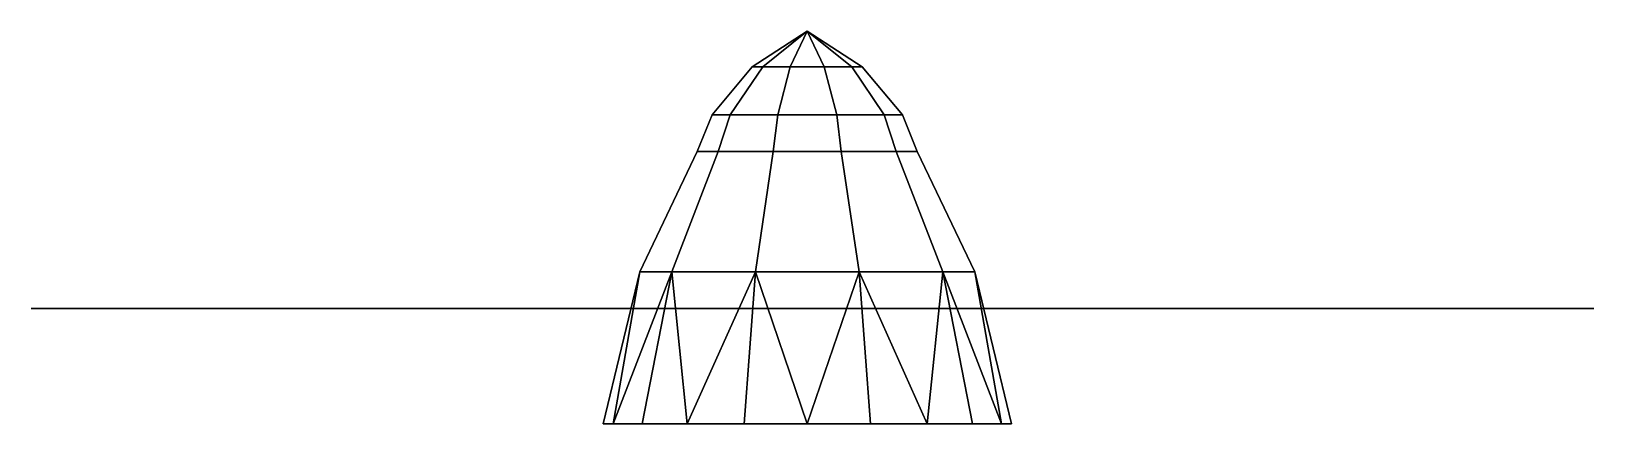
# Model space of a CAD drawing. Extents: x -1.48 to 1.5, y 4.92 to 5.67.
import ezdxf

# ---------------------------------------------------------------- set-up
doc = ezdxf.new("R2010")
doc.units = 0
doc.layers.add('PROPELLER', color=1, linetype='CONTINUOUS')

msp = doc.modelspace()

# ---------------------------------------------------------------- linework, layer by layer
at = {"layer": 'PROPELLER'}
for points in [[(0, 5.67), (-0.0849, 5.6019, -0.0617), (-0.105, 5.6019), (0, 5.67)], [(0, 5.67), (-0.105, 5.6019), (-0.0849, 5.6019, 0.0617), (0, 5.67)], [(0, 5.67), (-0.0324, 5.6019, -0.0999), (-0.0849, 5.6019, -0.0617), (0, 5.67)], [(0, 5.67), (-0.0849, 5.6019, 0.0617), (-0.0324, 5.6019, 0.0999), (0, 5.67)], [(0, 5.67), (0.0324, 5.6019, -0.0999), (-0.0324, 5.6019, -0.0999), (0, 5.67)], [(0, 5.67), (-0.0324, 5.6019, 0.0999), (0.0324, 5.6019, 0.0999), (0, 5.67)], [(0, 5.67), (0.105, 5.6019), (0.0849, 5.6019, -0.0617), (0, 5.67)], [(0, 5.67), (0.0849, 5.6019, -0.0617), (0.0324, 5.6019, -0.0999), (0, 5.67)], [(0, 5.67), (0.0324, 5.6019, 0.0999), (0.0849, 5.6019, 0.0617), (0, 5.67)], [(0, 5.67), (0.0849, 5.6019, 0.0617), (0.105, 5.6019), (0, 5.67)], [(-0.0849, 5.6019, -0.0617), (-0.1471, 5.51, -0.1069), (-0.1819, 5.51), (-0.105, 5.6019)], [(-0.105, 5.6019), (-0.1819, 5.51), (-0.1471, 5.51, 0.1069), (-0.0849, 5.6019, 0.0617)], [(-0.0324, 5.6019, -0.0999), (-0.0562, 5.51, -0.173), (-0.1471, 5.51, -0.1069), (-0.0849, 5.6019, -0.0617)], [(-0.0849, 5.6019, 0.0617), (-0.1471, 5.51, 0.1069), (-0.0562, 5.51, 0.173), (-0.0324, 5.6019, 0.0999)], [(0.0324, 5.6019, -0.0999), (0.0562, 5.51, -0.173), (-0.0562, 5.51, -0.173), (-0.0324, 5.6019, -0.0999)], [(-0.0324, 5.6019, 0.0999), (-0.0562, 5.51, 0.173), (0.0562, 5.51, 0.173), (0.0324, 5.6019, 0.0999)], [(0.0849, 5.6019, -0.0617), (0.1471, 5.51, -0.1069), (0.0562, 5.51, -0.173), (0.0324, 5.6019, -0.0999)], [(0.0324, 5.6019, 0.0999), (0.0562, 5.51, 0.173), (0.1471, 5.51, 0.1069), (0.0849, 5.6019, 0.0617)], [(0.105, 5.6019), (0.1819, 5.51), (0.1471, 5.51, -0.1069), (0.0849, 5.6019, -0.0617)], [(0.0849, 5.6019, 0.0617), (0.1471, 5.51, 0.1069), (0.1819, 5.51), (0.105, 5.6019)], [(-0.1471, 5.51, -0.1069), (-0.1699, 5.44, -0.1234), (-0.21, 5.44), (-0.1819, 5.51)], [(-0.1819, 5.51), (-0.21, 5.44), (-0.1699, 5.44, 0.1234), (-0.1471, 5.51, 0.1069)], [(-0.0562, 5.51, -0.173), (-0.0649, 5.44, -0.1997), (-0.1699, 5.44, -0.1234), (-0.1471, 5.51, -0.1069)], [(-0.1471, 5.51, 0.1069), (-0.1699, 5.44, 0.1234), (-0.0649, 5.44, 0.1997), (-0.0562, 5.51, 0.173)], [(0.0562, 5.51, -0.173), (0.0649, 5.44, -0.1997), (-0.0649, 5.44, -0.1997), (-0.0562, 5.51, -0.173)], [(-0.0562, 5.51, 0.173), (-0.0649, 5.44, 0.1997), (0.0649, 5.44, 0.1997), (0.0562, 5.51, 0.173)], [(0.1471, 5.51, -0.1069), (0.1699, 5.44, -0.1234), (0.0649, 5.44, -0.1997), (0.0562, 5.51, -0.173)], [(0.0562, 5.51, 0.173), (0.0649, 5.44, 0.1997), (0.1699, 5.44, 0.1234), (0.1471, 5.51, 0.1069)], [(0.1819, 5.51), (0.21, 5.44), (0.1699, 5.44, -0.1234), (0.1471, 5.51, -0.1069)], [(0.1471, 5.51, 0.1069), (0.1699, 5.44, 0.1234), (0.21, 5.44), (0.1819, 5.51)], [(-0.32, 5.21), (-0.2589, 5.21, 0.1881), (-0.1699, 5.44, 0.1234), (-0.21, 5.44)], [(-0.2589, 5.21, -0.1881), (-0.32, 5.21), (-0.21, 5.44), (-0.1699, 5.44, -0.1234)], [(-0.2589, 5.21, 0.1881), (-0.0989, 5.21, 0.3043), (-0.0649, 5.44, 0.1997), (-0.1699, 5.44, 0.1234)], [(-0.0989, 5.21, -0.3043), (-0.2589, 5.21, -0.1881), (-0.1699, 5.44, -0.1234), (-0.0649, 5.44, -0.1997)], [(-0.0989, 5.21, 0.3043), (0.0989, 5.21, 0.3043), (0.0649, 5.44, 0.1997), (-0.0649, 5.44, 0.1997)], [(0.0989, 5.21, -0.3043), (-0.0989, 5.21, -0.3043), (-0.0649, 5.44, -0.1997), (0.0649, 5.44, -0.1997)], [(0.0989, 5.21, 0.3043), (0.2589, 5.21, 0.1881), (0.1699, 5.44, 0.1234), (0.0649, 5.44, 0.1997)], [(0.2589, 5.21, -0.1881), (0.0989, 5.21, -0.3043), (0.0649, 5.44, -0.1997), (0.1699, 5.44, -0.1234)], [(0.2589, 5.21, 0.1881), (0.32, 5.21), (0.21, 5.44), (0.1699, 5.44, 0.1234)], [(0.32, 5.21), (0.2589, 5.21, -0.1881), (0.1699, 5.44, -0.1234), (0.21, 5.44)], [(-0.39, 4.92), (-0.3709, 4.92, 0.1205), (-0.2589, 5.21, 0.1881), (-0.32, 5.21)], [(-0.3709, 4.92, -0.1205), (-0.39, 4.92), (-0.32, 5.21)], [(-0.3709, 4.92, 0.1205), (-0.3155, 4.92, 0.2292), (-0.2589, 5.21, 0.1881)], [(-0.3155, 4.92, -0.2292), (-0.3709, 4.92, -0.1205), (-0.32, 5.21), (-0.2589, 5.21, -0.1881)], [(-0.3155, 4.92, 0.2292), (-0.2292, 4.92, 0.3155), (-0.0989, 5.21, 0.3043), (-0.2589, 5.21, 0.1881)], [(-0.2292, 4.92, -0.3155), (-0.3155, 4.92, -0.2292), (-0.2589, 5.21, -0.1881)], [(-0.1205, 4.92, -0.3709), (-0.2292, 4.92, -0.3155), (-0.2589, 5.21, -0.1881), (-0.0989, 5.21, -0.3043)], [(-0.2292, 4.92, 0.3155), (-0.1205, 4.92, 0.3709), (-0.0989, 5.21, 0.3043)], [(-0.1205, 4.92, 0.3709), (0, 4.92, 0.39), (0.0989, 5.21, 0.3043), (-0.0989, 5.21, 0.3043)], [(0, 4.92, -0.39), (-0.1205, 4.92, -0.3709), (-0.0989, 5.21, -0.3043)], [(0.1205, 4.92, -0.3709), (0, 4.92, -0.39), (-0.0989, 5.21, -0.3043), (0.0989, 5.21, -0.3043)], [(0, 4.92, 0.39), (0.1205, 4.92, 0.3709), (0.0989, 5.21, 0.3043)], [(0.1205, 4.92, 0.3709), (0.2292, 4.92, 0.3155), (0.2589, 5.21, 0.1881), (0.0989, 5.21, 0.3043)], [(0.3155, 4.92, -0.2292), (0.2292, 4.92, -0.3155), (0.0989, 5.21, -0.3043), (0.2589, 5.21, -0.1881)], [(0.2292, 4.92, -0.3155), (0.1205, 4.92, -0.3709), (0.0989, 5.21, -0.3043)], [(0.2292, 4.92, 0.3155), (0.3155, 4.92, 0.2292), (0.2589, 5.21, 0.1881)], [(0.3155, 4.92, 0.2292), (0.3709, 4.92, 0.1205), (0.32, 5.21), (0.2589, 5.21, 0.1881)], [(0.39, 4.92), (0.3709, 4.92, -0.1205), (0.2589, 5.21, -0.1881), (0.32, 5.21)], [(0.3709, 4.92, -0.1205), (0.3155, 4.92, -0.2292), (0.2589, 5.21, -0.1881)], [(0.3709, 4.92, 0.1205), (0.39, 4.92), (0.32, 5.21)], [(-1.4822, 5.14, 0.8327), (-1.427, 5.14, 0.7084), (-1.327, 5.14, 0.8816), (-1.4422, 5.14, 0.902)], [(-1.427, 5.14, 0.7084), (-1.2911, 5.14, 0.5838), (-1.1561, 5.14, 0.8176), (-1.327, 5.14, 0.8816)], [(-1.2911, 5.14, 0.5838), (-1.1156, 5.14, 0.4478), (-0.9606, 5.14, 0.7162), (-1.1561, 5.14, 0.8176)], [(-1.1156, 5.14, 0.4478), (-0.7865, 5.14, 0.2578), (-0.6315, 5.14, 0.5262), (-0.9606, 5.14, 0.7162)], [(-0.7865, 5.14, 0.2578), (-0.4757, 5.14, 0.1361), (-0.3607, 5.14, 0.3353), (-0.6315, 5.14, 0.5262)], [(-0.4757, 5.14, 0.1361), (0, 5.14), (0, 5.14), (-0.3607, 5.14, 0.3353)], [(0.17, 5.14, -0.81), (0.12, 5.14, -0.48), (-0.11, 5.14, -0.48), (-0.14, 5.14, -0.81)], [(0.17, 5.14, -1.19), (0.17, 5.14, -0.81), (-0.14, 5.14, -0.81), (-0.14, 5.14, -1.19)], [(0.14, 5.14, -1.41), (0.17, 5.14, -1.19), (-0.14, 5.14, -1.19), (-0.13, 5.14, -1.41)], [(0.1, 5.14, -1.59), (0.14, 5.14, -1.41), (-0.13, 5.14, -1.41), (-0.1, 5.14, -1.59)], [(0.12, 5.14, -0.48), (0, 5.14), (0, 5.14), (-0.11, 5.14, -0.48)], [(0.02, 5.14, -1.7), (0.1, 5.14, -1.59), (-0.1, 5.14, -1.59), (-0.06, 5.14, -1.7)], [(0.3557, 5.14, 0.3439), (0, 5.14), (0, 5.14), (0.4707, 5.14, 0.1447)], [(0.6165, 5.14, 0.5522), (0.3557, 5.14, 0.3439), (0.4707, 5.14, 0.1447), (0.7715, 5.14, 0.2838)], [(0.9456, 5.14, 0.7422), (0.6165, 5.14, 0.5522), (0.7715, 5.14, 0.2838), (1.1006, 5.14, 0.4738)], [(1.1511, 5.14, 0.8262), (0.9456, 5.14, 0.7422), (1.1006, 5.14, 0.4738), (1.2861, 5.14, 0.5924)], [(1.327, 5.14, 0.8816), (1.1511, 5.14, 0.8262), (1.2861, 5.14, 0.5924), (1.427, 5.14, 0.7084)], [(1.4622, 5.14, 0.8673), (1.327, 5.14, 0.8816), (1.427, 5.14, 0.7084), (1.5022, 5.14, 0.798)]]:
    msp.add_3dface(points, dxfattribs=at)

doc.saveas('drawing.dxf')
